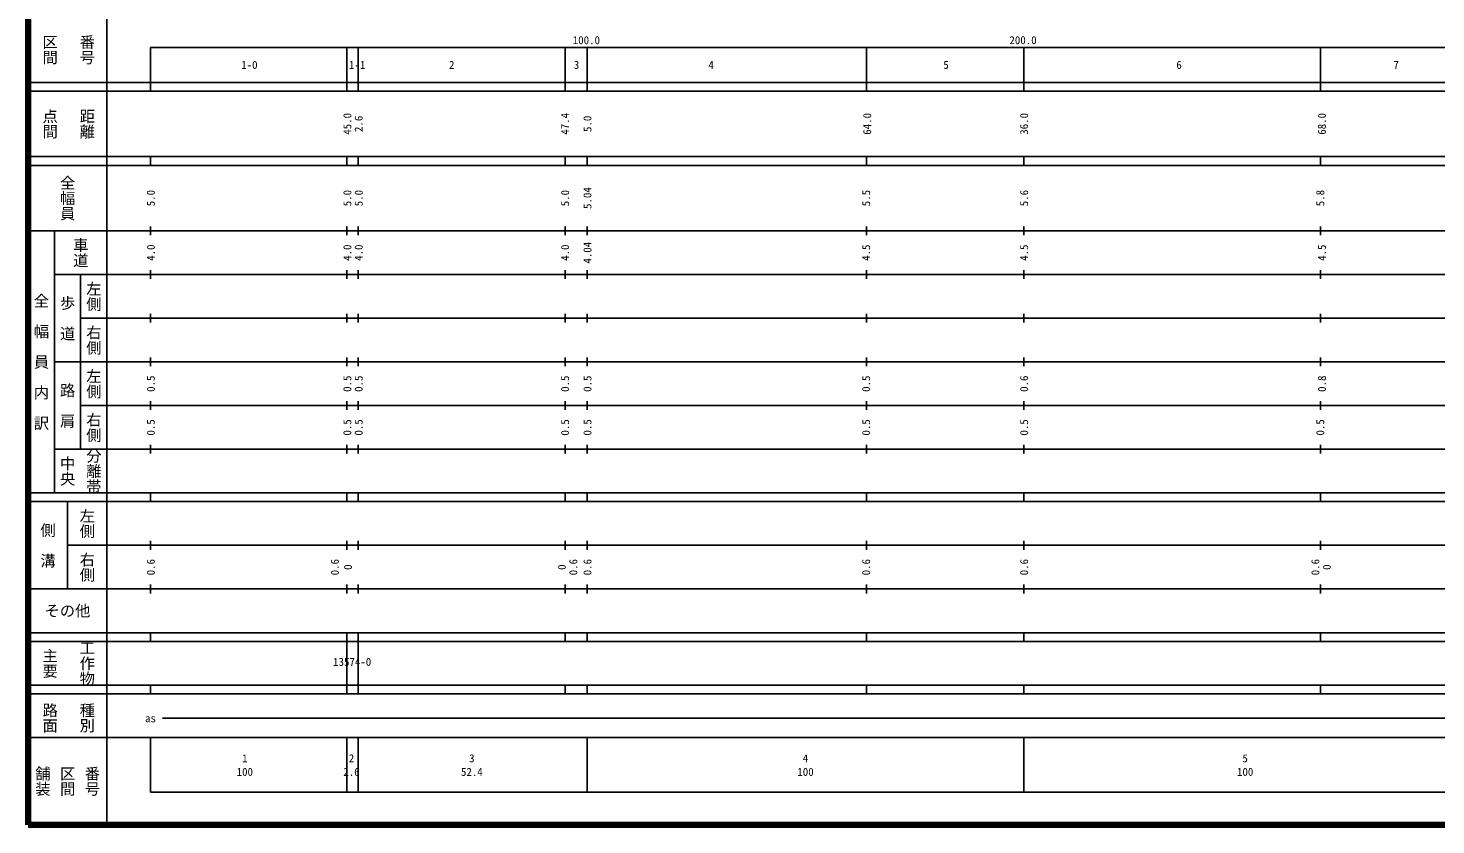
# Model space of a CAD drawing. Units: millimetres on the paper, enlarged 1000 times. Extents: x 40000 to 680000, y 20000 to 380000.
# Drawn here: x 40000 to 362385, y 20000 to 202409 of the extents above; entities that cross this region are included whole.
import ezdxf
from ezdxf.enums import TextEntityAlignment as Align

# ---------------------------------------------------------------- set-up
doc = ezdxf.new("R2010")
doc.units = ezdxf.units.MM
doc.header["$LTSCALE"] = 1000
doc.layers.add('M-TTL', color=2, linetype='Continuous', lineweight=140)
doc.layers.add('M-TTL-BAND', color=7, linetype='Continuous', lineweight=25)
doc.styles.add('@ＭＳ ゴシック', font='')
doc.styles.add('ＭＳ ゴシック', font='')
doc.styles.get('@ＭＳ ゴシック').set_extended_font_data('@MS Gothic')
doc.styles.get('ＭＳ ゴシック').set_extended_font_data('MS Gothic')

msp = doc.modelspace()

# ---------------------------------------------------------------- linework, layer by layer
at = {"layer": 'M-TTL'}
for p, q in [((40000, 380000), (40000, 20000)), ((40000, 20000), (680000, 20000))]:
    msp.add_line(p, q, dxfattribs=at)
at = {"layer": 'M-TTL-BAND'}
for p, q in [((58000, 370000), (58000, 20000)), ((68000, 198000), (579000, 198000)), ((68000, 198000), (68000, 188000)), ((113000, 198000), (113000, 188000)), ((115600, 198000), (115600, 188000)), ((163000, 198000), (163000, 188000)), ((168000, 198000), (168000, 188000)), ((232000, 198000), (232000, 188000)), ((268000, 198000), (268000, 188000)), ((336000, 198000), (336000, 188000)), ((40000, 190000), (579000, 190000)), ((40000, 188000), (579000, 188000)), ((40000, 173000), (579000, 173000)), ((40000, 171000), (579000, 171000)), ((68000, 171000), (68000, 173000)), ((113000, 173000), (113000, 171000)), ((115600, 173000), (115600, 171000)), ((163000, 173000), (163000, 171000)), ((168000, 171000), (168000, 173000)), ((232000, 173000), (232000, 171000)), ((268000, 171000), (268000, 173000)), ((336000, 173000), (336000, 171000)), ((40000, 156000), (579000, 156000)), ((46000, 96000), (46000, 156000)), ((68000, 155000), (68000, 157000)), ((113000, 157000), (113000, 155000)), ((115600, 157000), (115600, 155000)), ((163000, 157000), (163000, 155000)), ((168000, 155000), (168000, 157000)), ((232000, 157000), (232000, 155000)), ((268000, 155000), (268000, 157000)), ((336000, 157000), (336000, 155000)), ((46000, 146000), (579000, 146000)), ((52000, 146000), (52000, 106000)), ((68000, 145000), (68000, 147000)), ((113000, 147000), (113000, 145000)), ((115600, 147000), (115600, 145000)), ((163000, 147000), (163000, 145000)), ((168000, 145000), (168000, 147000)), ((232000, 147000), (232000, 145000)), ((268000, 145000), (268000, 147000)), ((336000, 147000), (336000, 145000)), ((52000, 136000), (579000, 136000)), ((68000, 135000), (68000, 137000)), ((113000, 137000), (113000, 135000)), ((115600, 137000), (115600, 135000)), ((163000, 137000), (163000, 135000)), ((168000, 135000), (168000, 137000)), ((232000, 137000), (232000, 135000)), ((268000, 135000), (268000, 137000)), ((336000, 137000), (336000, 135000)), ((46000, 126000), (579000, 126000)), ((68000, 125000), (68000, 127000)), ((113000, 127000), (113000, 125000)), ((115600, 127000), (115600, 125000)), ((163000, 127000), (163000, 125000)), ((168000, 125000), (168000, 127000)), ((232000, 127000), (232000, 125000)), ((268000, 125000), (268000, 127000)), ((336000, 127000), (336000, 125000)), ((68000, 115000), (68000, 117000)), ((113000, 117000), (113000, 115000)), ((115600, 117000), (115600, 115000)), ((163000, 117000), (163000, 115000)), ((168000, 115000), (168000, 117000)), ((232000, 117000), (232000, 115000)), ((268000, 115000), (268000, 117000)), ((336000, 117000), (336000, 115000)), ((52000, 116000), (579000, 116000)), ((68000, 105000), (68000, 107000)), ((113000, 107000), (113000, 105000)), ((115600, 107000), (115600, 105000)), ((163000, 107000), (163000, 105000)), ((168000, 105000), (168000, 107000)), ((232000, 107000), (232000, 105000)), ((268000, 105000), (268000, 107000)), ((336000, 107000), (336000, 105000)), ((46000, 106000), (579000, 106000)), ((40000, 96000), (579000, 96000)), ((40000, 94000), (579000, 94000)), ((49000, 94000), (49000, 74000)), ((68000, 94000), (68000, 96000)), ((113000, 96000), (113000, 94000)), ((115600, 96000), (115600, 94000)), ((163000, 96000), (163000, 94000)), ((168000, 94000), (168000, 96000)), ((232000, 96000), (232000, 94000)), ((268000, 94000), (268000, 96000)), ((336000, 96000), (336000, 94000)), ((49000, 84000), (579000, 84000)), ((68000, 83000), (68000, 85000)), ((113000, 85000), (113000, 83000)), ((115600, 85000), (115600, 83000)), ((163000, 85000), (163000, 83000)), ((168000, 83000), (168000, 85000)), ((232000, 85000), (232000, 83000)), ((268000, 83000), (268000, 85000)), ((336000, 85000), (336000, 83000)), ((68000, 73000), (68000, 75000)), ((113000, 75000), (113000, 73000)), ((115600, 75000), (115600, 73000)), ((163000, 75000), (163000, 73000)), ((168000, 73000), (168000, 75000)), ((232000, 75000), (232000, 73000)), ((268000, 73000), (268000, 75000)), ((336000, 75000), (336000, 73000)), ((40000, 74000), (579000, 74000)), ((40000, 64000), (579000, 64000)), ((40000, 62000), (579000, 62000)), ((68000, 62000), (68000, 64000)), ((113000, 64000), (113000, 52000)), ((115600, 64000), (115600, 52000)), ((163000, 64000), (163000, 62000)), ((168000, 62000), (168000, 64000)), ((232000, 64000), (232000, 62000)), ((268000, 62000), (268000, 64000)), ((336000, 64000), (336000, 62000)), ((40000, 52000), (579000, 52000)), ((68000, 50000), (68000, 52000)), ((113000, 52000), (113000, 50000)), ((115600, 52000), (115600, 50000)), ((163000, 52000), (163000, 50000)), ((168000, 50000), (168000, 52000)), ((232000, 52000), (232000, 50000)), ((268000, 50000), (268000, 52000)), ((336000, 52000), (336000, 50000)), ((40000, 50000), (579000, 50000)), ((70805, 44406), (565903, 44406)), ((40000, 40000), (579000, 40000)), ((68000, 40000), (68000, 27500)), ((113000, 40000), (113000, 27500)), ((115600, 40000), (115600, 27500)), ((168000, 40000), (168000, 27500)), ((268000, 40000), (268000, 27500)), ((68000, 27500), (579000, 27500))]:
    msp.add_line(p, q, dxfattribs=at)

# ---------------------------------------------------------------- texts
for s, height, rotation, style, p in [('区間', 2566, 270, '@ＭＳ ゴシック', (45000, 197500)), ('番号', 2566, 270, '@ＭＳ ゴシック', (53500, 197500)), ('点間', 2566, 270, '@ＭＳ ゴシック', (45000, 180500)), ('距離', 2566, 270, '@ＭＳ ゴシック', (53500, 180500)), ('45.0', 1833, 90, 'ＭＳ ゴシック', (113084, 180500)), ('2.6', 1833, 90, 'ＭＳ ゴシック', (115684, 180500)), ('47.4', 1833, 90, 'ＭＳ ゴシック', (162961, 180500)), ('5.0', 1833, 90, 'ＭＳ ゴシック', (168084, 180500)), ('64.0', 1833, 90, 'ＭＳ ゴシック', (232151, 180500)), ('36.0', 1833, 90, 'ＭＳ ゴシック', (268084, 180500)), ('68.0', 1833, 90, 'ＭＳ ゴシック', (336280, 180500)), ('全幅員', 2566, 270, '@ＭＳ ゴシック', (49000, 163500)), ('5.0', 1833, 90, 'ＭＳ ゴシック', (68083, 163500)), ('5.0', 1833, 90, 'ＭＳ ゴシック', (113084, 163500)), ('5.0', 1833, 90, 'ＭＳ ゴシック', (115684, 163500)), ('5.0', 1833, 90, 'ＭＳ ゴシック', (162961, 163500)), ('5.04', 1833, 90, 'ＭＳ ゴシック', (168083, 163500)), ('5.5', 1833, 90, 'ＭＳ ゴシック', (231901, 163500)), ('5.6', 1833, 90, 'ＭＳ ゴシック', (268083, 163500)), ('5.8', 1833, 90, 'ＭＳ ゴシック', (335905, 163500)), ('車道', 2566, 270, '@ＭＳ ゴシック', (52000, 151000)), ('4.0', 1833, 90, 'ＭＳ ゴシック', (68083, 151000)), ('4.0', 1833, 90, 'ＭＳ ゴシック', (113084, 151000)), ('4.0', 1833, 90, 'ＭＳ ゴシック', (115684, 151000)), ('4.0', 1833, 90, 'ＭＳ ゴシック', (162961, 151000)), ('4.04', 1833, 90, 'ＭＳ ゴシック', (168083, 151000)), ('4.5', 1833, 90, 'ＭＳ ゴシック', (231901, 151000)), ('4.5', 1833, 90, 'ＭＳ ゴシック', (268083, 151000)), ('4.5', 1833, 90, 'ＭＳ ゴシック', (336280, 151000)), ('左側', 2566, 270, '@ＭＳ ゴシック', (55000, 141000)), ('全\u3000幅\u3000員\u3000内\u3000訳', 2566, 270, '@ＭＳ ゴシック', (43000, 126000)), ('歩\u3000道', 2566, 270, '@ＭＳ ゴシック', (49000, 136000)), ('右側', 2566, 270, '@ＭＳ ゴシック', (55000, 131000)), ('左側', 2566, 270, '@ＭＳ ゴシック', (55000, 121000)), ('0.5', 1833, 90, 'ＭＳ ゴシック', (68083, 121000)), ('0.5', 1833, 90, 'ＭＳ ゴシック', (113084, 121000)), ('0.5', 1833, 90, 'ＭＳ ゴシック', (115684, 121000)), ('0.5', 1833, 90, 'ＭＳ ゴシック', (162961, 121000)), ('0.5', 1833, 90, 'ＭＳ ゴシック', (168083, 121000)), ('0.5', 1833, 90, 'ＭＳ ゴシック', (231901, 121000)), ('0.6', 1833, 90, 'ＭＳ ゴシック', (268083, 121000)), ('0.8', 1833, 90, 'ＭＳ ゴシック', (336280, 121000)), ('路\u3000肩', 2566, 270, '@ＭＳ ゴシック', (49000, 116000)), ('右側', 2566, 270, '@ＭＳ ゴシック', (55000, 111000)), ('0.5', 1833, 90, 'ＭＳ ゴシック', (68083, 111000)), ('0.5', 1833, 90, 'ＭＳ ゴシック', (113084, 111000)), ('0.5', 1833, 90, 'ＭＳ ゴシック', (115684, 111000)), ('0.5', 1833, 90, 'ＭＳ ゴシック', (162961, 111000)), ('0.5', 1833, 90, 'ＭＳ ゴシック', (168083, 111000)), ('0.5', 1833, 90, 'ＭＳ ゴシック', (231901, 111000)), ('0.5', 1833, 90, 'ＭＳ ゴシック', (268083, 111000)), ('0.5', 1833, 90, 'ＭＳ ゴシック', (335905, 111000)), ('中央', 2566, 270, '@ＭＳ ゴシック', (49000, 101000)), ('分離帯', 2566, 270, '@ＭＳ ゴシック', (55000, 101000)), ('左側', 2566, 270, '@ＭＳ ゴシック', (53500, 89000)), ('側\u3000溝', 2566, 270, '@ＭＳ ゴシック', (44500, 84000)), ('右側', 2566, 270, '@ＭＳ ゴシック', (53500, 79000)), ('0.6', 1833, 90, 'ＭＳ ゴシック', (68083, 79000)), ('0.6', 1833, 90, 'ＭＳ ゴシック', (110233, 79000)), ('0.6', 1833, 90, 'ＭＳ ゴシック', (164836, 79000)), ('0.6', 1833, 90, 'ＭＳ ゴシック', (168083, 79000)), ('0.6', 1833, 90, 'ＭＳ ゴシック', (231901, 79000)), ('0.6', 1833, 90, 'ＭＳ ゴシック', (268083, 79000)), ('0.6', 1833, 90, 'ＭＳ ゴシック', (334780, 79000)), ('0', 1833, 90, 'ＭＳ ゴシック', (113233, 79000)), ('0', 1833, 90, 'ＭＳ ゴシック', (162211, 79000)), ('0', 1833, 90, 'ＭＳ ゴシック', (337405, 79000)), ('工作物', 2566, 270, '@ＭＳ ゴシック', (53500, 57000)), ('主要', 2566, 270, '@ＭＳ ゴシック', (45000, 57000)), ('路面', 2566, 270, '@ＭＳ ゴシック', (45000, 44500)), ('種別', 2566, 270, '@ＭＳ ゴシック', (53500, 44500)), ('舗装', 2566, 270, '@ＭＳ ゴシック', (43333, 30000)), ('区間', 2566, 270, '@ＭＳ ゴシック', (49000, 30000)), ('番号', 2566, 270, '@ＭＳ ゴシック', (54667, 30000))]:
    msp.add_text(s, height=height, rotation=rotation, dxfattribs=dict(at, style=style)).set_placement(p, align=Align.MIDDLE_CENTER)
at = {"layer": 'M-TTL-BAND', "style": 'ＭＳ ゴシック'}
for s, p in [('100.0', (167844, 198195)), ('200.0', (267844, 198195))]:
    msp.add_text(s, height=1833, dxfattribs=at).set_placement(p, align=Align.BOTTOM_CENTER)
for s, height, p in [('1-0', 1833, (90665, 194000)), ('1-1', 1833, (115329, 194000)), ('2', 1833, (137000, 194000)), ('3', 1833, (165595, 194000)), ('4', 1833, (196419, 194000)), ('5', 1833, (250218, 194000)), ('6', 1833, (303578, 194000)), ('7', 1833, (353296, 194000)), ('その他', 2566, (49000, 69000)), ('as', 1833, (68006, 44406)), ('1', 1833, (89622, 35238)), ('1', 1833, (89622, 35238)), ('2', 1833, (114044, 35238)), ('3', 1833, (141614, 35238)), ('4', 1833, (218030, 35238)), ('5', 1833, (318715, 35238)), ('100', 1833, (89622, 32131)), ('100', 1833, (89622, 32131)), ('2.6', 1833, (114044, 32131)), ('52.4', 1833, (141614, 32131)), ('100', 1833, (218030, 32131)), ('100', 1833, (318715, 32131))]:
    msp.add_text(s, height=height, dxfattribs=at).set_placement(p, align=Align.MIDDLE_CENTER)
msp.add_text('13574-0', height=1833, dxfattribs=at).set_placement((109838, 55845), align=Align.BOTTOM_LEFT)

doc.saveas('drawing.dxf')
